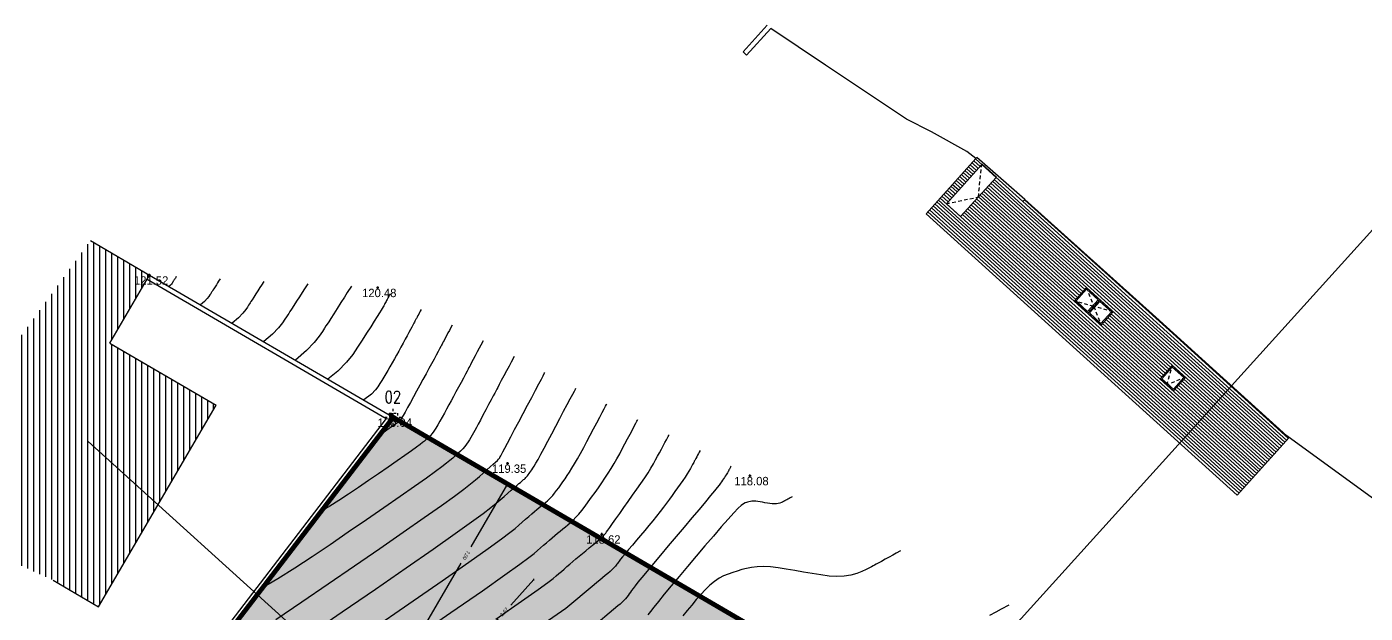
# Model space of a CAD drawing. Extents: x -196763 to -87623, y -65703 to -55832.
# Drawn here: x -87815.5 to -87759.7, y -65575.1 to -65550.7 of the extents above; entities that cross this region are included whole.
import ezdxf
from ezdxf.enums import TextEntityAlignment as Align

# ---------------------------------------------------------------- set-up
doc = ezdxf.new("R2010")
doc.units = 0
doc.header["$MEASUREMENT"] = 0
doc.header["$PDMODE"] = 34
doc.header["$PDSIZE"] = 0.05
doc.linetypes.add('ACAD_ISO04W100', pattern=[30, 24, -3, 0, -3])
doc.linetypes.add('DASHED', pattern=[70, 50, -20])
for name, color, linetype in [('0_coordinates', 1, 'Continuous'), ('0_PROP.aux', 6, 'Continuous'), ('0_PROP.aux.cotas', 30, 'Continuous'), ('0_PROP.corte', 10, 'Continuous'), ('0_PROP.vista1', 251, 'Continuous'), ('0_PROPfinal', 4, 'Continuous'), ('0_tramas piso0', 7, 'Continuous'), ('CV', 8, 'Continuous'), ('CVD', 6, 'Continuous'), ('LEVTP_EDIF', 3, 'Continuous'), ('LEVTP_MURO', 1, 'Continuous'), ('POINTS', 2, 'Continuous'), ('Z', 1, 'Continuous')]:
    doc.layers.add(name, color=color, linetype=linetype)
doc.layers.add('0_Limites_Terreno', color=30, linetype='DASHED', lineweight=35)
doc.styles.add('coordinates', font='romans', dxfattribs={"width": 0.8})
doc.styles.add('creativespace', font='GOTHIC.TTF')
doc.dimstyles.new('creativespace', dxfattribs={"dimtxt": 0.15, "dimasz": 0.05, "dimexe": 0.05, "dimexo": 0.05, "dimgap": 0.2, "dimtad": 0, "dimtoh": 1, "dimzin": 1, "dimtxsty": 'creativespace', "dimblk": 'OBLIQUE', "dimcen": 0, "dimclrd": 251, "dimclre": 256, "dimclrt": 30, "dimazin": 3, "dimtfac": 1, "dimtmove": 0, "dimatfit": 3, "dimldrblk": 'OBLIQUE', "dimfxl": 1, "dimlwd": -1, "dimlwe": -1, "dimarcsym": 0})

# ---------------------------------------------------------------- blocks, each defined once
blk = doc.blocks.new('_Oblique')
at = {"color": 0, "linetype": 'ByBlock', "lineweight": -2}
blk.add_line((-0.5, -0.5), (0.5, 0.5), dxfattribs=at)
blk = doc.blocks.new('*D69')
at = {"layer": '0_PROP.aux.cotas', "color": 251, "transparency": 16777216}
for p, q in [((-87794.39, -65573.7), (-87795.355, -65574.766)), ((-87796.852, -65576.42), (-87795.887, -65575.354))]:
    blk.add_line(p, q, dxfattribs=at)
at = {"layer": 'DEFPOINTS', "color": 0, "transparency": 16777216}
for p in [(-87794.39, -65573.7), (-87794.39, -65573.7), (-87796.852, -65576.42)]:
    blk.add_point(p, dxfattribs=at)
at = {"layer": '0_PROP.aux.cotas', "color": 251, "transparency": 16777216, "xscale": 0.05, "yscale": 0.05, "zscale": 0.05}
for p, rotation in [((-87794.39, -65573.7), 47.85695784791795), ((-87796.852, -65576.42), 227.856957847918)]:
    blk.add_blockref('_Oblique', p, dxfattribs=dict(at, rotation=rotation))
at = {"layer": '0_PROP.aux.cotas', "color": 30, "transparency": 16777216, "insert": (-87795.621, -65575.06), "char_height": 0.15, "attachment_point": 5, "rotation": 47.857, "style": 'creativespace'}
blk.add_mtext('3,67', dxfattribs=at)
blk = doc.blocks.new('*D88')
at = {"layer": '0_PROP.aux.cotas', "color": 251, "transparency": 16777216}
for p, q in [((-87795.492, -65569.711), (-87797.026, -65572.341)), ((-87798.954, -65575.647), (-87797.42, -65573.017))]:
    blk.add_line(p, q, dxfattribs=at)
at = {"layer": '0_PROP.aux.cotas', "transparency": 16777216}
for p, q in [((-87792.028, -65571.731), (-87795.535, -65569.686)), ((-87795.489, -65577.667), (-87798.997, -65575.621))]:
    blk.add_line(p, q, dxfattribs=at)
at = {"layer": 'DEFPOINTS', "color": 0, "transparency": 16777216}
for p in [(-87795.492, -65569.711), (-87791.984, -65571.757), (-87795.446, -65577.692)]:
    blk.add_point(p, dxfattribs=at)
at = {"layer": '0_PROP.aux.cotas', "color": 251, "transparency": 16777216, "xscale": 0.05, "yscale": 0.05, "zscale": 0.05}
for p, rotation in [((-87795.492, -65569.711), 59.75197543838532), ((-87798.954, -65575.647), 239.7519754383853)]:
    blk.add_blockref('_Oblique', p, dxfattribs=dict(at, rotation=rotation))
at = {"layer": '0_PROP.aux.cotas', "color": 30, "transparency": 16777216, "insert": (-87797.223, -65572.679), "char_height": 0.15, "attachment_point": 5, "rotation": 239.752, "style": 'creativespace'}
blk.add_mtext('7,00', dxfattribs=at)
blk = doc.blocks.new('mk_02')
at = {"linetype": 'ACAD_ISO04W100', "ltscale": 0.001}
for points in [[(-0.25, 0.25), (0, 0.25), (0, 0), (-0.25, 0)], [(0.25, -0.25), (0, -0.25), (0, 0), (0.25, 0)]]:
    blk.add_hatch(color=9, dxfattribs=at).paths.add_polyline_path(points)
for p, q in [((-0.5, 0), (0.5, 0)), ((-0.25, 0.25), (0.25, 0.25)), ((-0.25, 0.25), (-0.25, -0.25)), ((0, -0.5), (0, 0.5)), ((0.25, 0.25), (0.25, -0.25)), ((-0.25, -0.25), (0.25, -0.25))]:
    blk.add_line(p, q, dxfattribs=at)

msp = doc.modelspace()

# ---------------------------------------------------------------- hatches: boundary and pattern name
at = {"layer": '0_tramas piso0', "transparency": 33554536}
h = msp.add_hatch(color=55, dxfattribs=at)
h.dxf.hatch_style = 1
h.paths.add_polyline_path([(-87781.781, -65601.29), (-87775.512, -65593.673), (-87769.826, -65586.055), (-87769.145, -65585.075), (-87800.258, -65566.932), (-87824.764, -65598.896), (-87820.063, -65604.223), (-87804.167, -65587.33), (-87795.446, -65577.692), (-87782.47, -65589.434), (-87789.85, -65597.589), (-87789.183, -65598.193), (-87790.524, -65599.676), (-87796.286, -65594.462), (-87810.771, -65613.943, 0.026518), (-87799.649, -65623.303), (-87798.54, -65622.935), (-87796.168, -65620.22), (-87792.158, -65615.619), (-87787.572, -65608.837)])
h.paths.add_polyline_path([(-87797.213, -65593.624), (-87801.479, -65589.764), (-87817.738, -65606.858), (-87816.632, -65608.111, 0.002029), (-87815.87, -65608.912, 0.008016), (-87812.521, -65612.279)], flags=17)
at = {"layer": 'LEVTP_EDIF', "linetype": 'Continuous', "true_color": 0x000000}
h = msp.add_hatch(dxfattribs=at)
h.set_pattern_fill('ANSI31', color=18, scale=2, angle=45)
h.paths.add_polyline_path([(-87807.646, -65566.427), (-87812.077, -65563.843), (-87810.422, -65561.005), (-87812.891, -65559.565), (-87816.19, -65564.104), (-87818.574, -65568.604), (-87816.654, -65572.707), (-87814.45, -65573.726), (-87812.549, -65574.834)])

# ---------------------------------------------------------------- linework, layer by layer
at = {"layer": '0_Limites_Terreno', "ltscale": 0.02, "const_width": 0.2, "flags": 128}
msp.add_lwpolyline([(-87781.781, -65601.29), (-87775.512, -65593.673), (-87769.826, -65586.055), (-87769.145, -65585.075), (-87800.258, -65566.932), (-87824.885, -65599.053), (-87825.775, -65600.168), (-87821.282, -65605.131), (-87819.31, -65607.764), (-87816.323, -65611.177), (-87813.849, -65613.468), (-87811.47, -65615.392), (-87806.577, -65618.912), (-87801.091, -65622.497), (-87799.787, -65623.349), (-87798.54, -65622.935), (-87796.168, -65620.22), (-87792.158, -65615.619), (-87787.572, -65608.837)], close=True, dxfattribs=at)
at = {"layer": '0_PROP.aux', "linetype": 'DASHED', "ltscale": 0.003}
for points in [[(-87777.178, -65558.026), (-87775.847, -65557.747), (-87775.703, -65556.394)], [(-87771.338, -65561.526), (-87771.033, -65562.307), (-87771.841, -65562.082)], [(-87770.225, -65562.532), (-87771.033, -65562.307), (-87770.728, -65563.088)], [(-87767.202, -65565.273), (-87767.983, -65565.578), (-87767.758, -65564.77)]]:
    msp.add_lwpolyline(points, dxfattribs=at)
at = {"layer": '0_PROP.corte', "color": 240, "linetype": 'Continuous', "true_color": 0xed1f24}
for p, q in [((-87776.332, -65555.857), (-87777.801, -65555.032)), ((-87775.948, -65556.144), (-87776.332, -65555.857)), ((-87775.948, -65556.144), (-87775.909, -65556.101)), ((-87773.911, -65557.854), (-87775.909, -65556.101)), ((-87768.441, -65562.763), (-87773.911, -65557.854))]:
    msp.add_line(p, q, dxfattribs=at)
for points in [[(-87785.665, -65551.696), (-87784.659, -65550.583)], [(-87785.516, -65551.83), (-87784.51, -65550.717)], [(-87777.801, -65555.032), (-87778.844, -65554.499), (-87779.968, -65553.752), (-87781.093, -65553.005), (-87782.227, -65552.249), (-87784.51, -65550.717)], [(-87785.516, -65551.83), (-87785.665, -65551.696)], [(-87762.974, -65567.704), (-87768.441, -65562.763)], [(-87755.678, -65573.012), (-87762.974, -65567.704)]]:
    msp.add_lwpolyline(points, dxfattribs=at)
at = {"layer": '0_PROP.vista1', "linetype": 'Continuous'}
for p, q in [((-87776.257, -65556.486), (-87775.998, -65556.721)), ((-87776.184, -65556.404), (-87775.924, -65556.639)), ((-87776.11, -65556.323), (-87775.85, -65556.557)), ((-87776.036, -65556.241), (-87775.776, -65556.476)), ((-87773.99, -65557.942), (-87775.961, -65556.158)), ((-87775.689, -65556.379), (-87775.703, -65556.394)), ((-87775.095, -65556.915), (-87775.689, -65556.379)), ((-87776.7, -65556.976), (-87776.44, -65557.21)), ((-87776.626, -65556.894), (-87776.367, -65557.129)), ((-87776.552, -65556.812), (-87776.293, -65557.047)), ((-87776.479, -65556.731), (-87776.219, -65556.965)), ((-87776.405, -65556.649), (-87776.145, -65556.884)), ((-87776.331, -65556.567), (-87776.072, -65556.802)), ((-87775.183, -65557.012), (-87763.054, -65567.976)), ((-87775.109, -65556.93), (-87775.095, -65556.915)), ((-87777.216, -65557.547), (-87776.957, -65557.781)), ((-87777.143, -65557.465), (-87776.883, -65557.7)), ((-87777.069, -65557.384), (-87776.809, -65557.618)), ((-87776.995, -65557.302), (-87776.735, -65557.537)), ((-87776.921, -65557.22), (-87776.662, -65557.455)), ((-87776.848, -65557.139), (-87776.588, -65557.373)), ((-87776.774, -65557.057), (-87776.514, -65557.292)), ((-87775.699, -65557.583), (-87771.338, -65561.526)), ((-87775.626, -65557.502), (-87763.497, -65568.465)), ((-87775.552, -65557.42), (-87763.423, -65568.384)), ((-87775.478, -65557.339), (-87763.349, -65568.302)), ((-87775.404, -65557.257), (-87763.276, -65568.22)), ((-87775.331, -65557.175), (-87763.202, -65568.139)), ((-87775.257, -65557.094), (-87763.128, -65568.057)), ((-87777.733, -65558.118), (-87764.751, -65569.852)), ((-87777.659, -65558.036), (-87764.677, -65569.771)), ((-87777.585, -65557.955), (-87764.603, -65569.689)), ((-87777.511, -65557.873), (-87764.53, -65569.608)), ((-87777.438, -65557.792), (-87764.456, -65569.526)), ((-87777.364, -65557.71), (-87777.104, -65557.945)), ((-87777.29, -65557.628), (-87777.03, -65557.863)), ((-87776.216, -65558.155), (-87771.854, -65562.097)), ((-87776.142, -65558.073), (-87771.78, -65562.016)), ((-87776.068, -65557.991), (-87771.707, -65561.934)), ((-87775.994, -65557.91), (-87771.633, -65561.852)), ((-87775.921, -65557.828), (-87771.559, -65561.771)), ((-87775.847, -65557.747), (-87771.485, -65561.689)), ((-87775.773, -65557.665), (-87771.411, -65561.608)), ((-87773.99, -65557.942), (-87762.981, -65567.894)), ((-87773.916, -65557.861), (-87767.892, -65563.306)), ((-87778.028, -65558.444), (-87765.046, -65570.179)), ((-87777.954, -65558.363), (-87764.972, -65570.097)), ((-87777.88, -65558.281), (-87764.898, -65570.016)), ((-87777.806, -65558.2), (-87764.825, -65569.934)), ((-87776.511, -65558.481), (-87764.382, -65569.444)), ((-87776.437, -65558.399), (-87764.308, -65569.363)), ((-87776.363, -65558.318), (-87764.234, -65569.281)), ((-87776.289, -65558.236), (-87764.161, -65569.2)), ((-87771.338, -65561.526), (-87763.571, -65568.547)), ((-87771.854, -65562.097), (-87764.087, -65569.118)), ((-87770.299, -65562.613), (-87767.828, -65564.847)), ((-87770.668, -65563.021), (-87768.197, -65565.255)), ((-87770.594, -65562.94), (-87768.123, -65565.173)), ((-87770.52, -65562.858), (-87768.049, -65565.092)), ((-87770.446, -65562.777), (-87767.975, -65565.01)), ((-87770.373, -65562.695), (-87767.902, -65564.929)), ((-87767.892, -65563.306), (-87762.907, -65567.812)), ((-87767.271, -65565.35), (-87763.644, -65568.628)), ((-87767.64, -65565.758), (-87764.013, -65569.036)), ((-87767.566, -65565.676), (-87763.939, -65568.955)), ((-87767.493, -65565.595), (-87763.866, -65568.873)), ((-87767.419, -65565.513), (-87763.792, -65568.792)), ((-87767.345, -65565.431), (-87763.718, -65568.71))]:
    msp.add_line(p, q, dxfattribs=at)
for points in [[(-87778.028, -65558.444), (-87775.948, -65556.144)], [(-87773.99, -65557.942), (-87773.911, -65557.854)], [(-87771.841, -65562.082), (-87771.338, -65561.526), (-87770.781, -65562.029), (-87771.284, -65562.585), (-87771.841, -65562.082)], [(-87771.284, -65562.585), (-87770.781, -65562.029), (-87770.781, -65562.029)], [(-87770.728, -65563.088), (-87770.225, -65562.532), (-87770.781, -65562.029), (-87771.284, -65562.585), (-87770.728, -65563.088)], [(-87768.261, -65565.326), (-87767.758, -65564.77), (-87767.202, -65565.273), (-87767.705, -65565.829), (-87768.261, -65565.326)], [(-87765.046, -65570.179), (-87762.874, -65567.777)]]:
    msp.add_lwpolyline(points, dxfattribs=at)
for points in [[(-87775.109, -65556.931), (-87775.703, -65556.394), (-87777.178, -65558.026), (-87776.585, -65558.563)], [(-87771.288, -65562.515), (-87771.77, -65562.079), (-87771.334, -65561.597), (-87770.852, -65562.032)], [(-87771.214, -65562.582), (-87770.732, -65563.018), (-87770.296, -65562.535), (-87770.778, -65562.099)], [(-87767.708, -65565.758), (-87768.19, -65565.323), (-87767.754, -65564.84), (-87767.272, -65565.276)]]:
    msp.add_lwpolyline(points, close=True, dxfattribs=at)
at = {"layer": '0_PROPfinal', "linetype": 'Continuous'}
msp.add_line((-87766.841, -65609.7), (-87812.992, -65567.936), dxfattribs=at)
msp.add_ray((-87789.64, -65592.525), (0.6709838, 0.741472), dxfattribs=at)
msp.add_lwpolyline([(-87767.868, -65563.28), (-87767.868, -65563.28)], dxfattribs=at)
at = {"layer": 'CV', "linetype": 'Continuous'}
for points in [[(-87809.308, -65561.066, 0), (-87809.331, -65561.101, 0), (-87809.347, -65561.127, 0), (-87809.367, -65561.157, 0), (-87809.387, -65561.189, 0), (-87809.406, -65561.219, 0), (-87809.423, -65561.244, 0), (-87809.423, -65561.244, 0), (-87809.434, -65561.262, 0), (-87809.442, -65561.275, 0), (-87809.449, -65561.285, 0), (-87809.457, -65561.298, 0), (-87809.468, -65561.316, 0), (-87809.468, -65561.316, 0), (-87809.486, -65561.341, 0), (-87809.513, -65561.376, 0), (-87809.556, -65561.42, 0), (-87809.618, -65561.473, 0), (-87809.619, -65561.473, 0)], [(-87807.481, -65561.165, 0), (-87807.541, -65561.259, 0), (-87807.584, -65561.326, 0), (-87807.635, -65561.406, 0), (-87807.689, -65561.49, 0), (-87807.741, -65561.57, 0), (-87807.783, -65561.637, 0), (-87807.783, -65561.637, 0), (-87807.813, -65561.683, 0), (-87807.835, -65561.717, 0), (-87807.853, -65561.745, 0), (-87807.874, -65561.779, 0), (-87807.904, -65561.825, 0), (-87807.904, -65561.825, 0), (-87807.95, -65561.893, 0), (-87808.022, -65561.985, 0), (-87808.135, -65562.101, 0), (-87808.299, -65562.242, 0), (-87808.3, -65562.243, 0)], [(-87803.827, -65561.364, 0), (-87803.962, -65561.576, 0), (-87804.058, -65561.724, 0), (-87804.173, -65561.904, 0), (-87804.294, -65562.093, 0), (-87804.409, -65562.273, 0), (-87804.505, -65562.422, 0), (-87804.505, -65562.422, 0), (-87804.572, -65562.526, 0), (-87804.62, -65562.601, 0), (-87804.661, -65562.665, 0), (-87804.709, -65562.74, 0), (-87804.776, -65562.845, 0), (-87804.776, -65562.845, 0), (-87804.878, -65562.997, 0), (-87805.041, -65563.202, 0), (-87805.292, -65563.462, 0), (-87805.66, -65563.778, 0), (-87805.663, -65563.78, 0)], [(-87802, -65561.463, 0), (-87802.173, -65561.734, 0), (-87802.295, -65561.924, 0), (-87802.441, -65562.153, 0), (-87802.597, -65562.395, 0), (-87802.743, -65562.624, 0), (-87802.865, -65562.814, 0), (-87802.865, -65562.814, 0), (-87802.951, -65562.948, 0), (-87803.012, -65563.043, 0), (-87803.065, -65563.125, 0), (-87803.126, -65563.22, 0), (-87803.212, -65563.354, 0), (-87803.212, -65563.354, 0), (-87803.342, -65563.549, 0), (-87803.55, -65563.811, 0), (-87803.871, -65564.143, 0), (-87804.341, -65564.547, 0), (-87804.344, -65564.549, 0)], [(-87800.387, -65561.785, 0), (-87800.398, -65561.807, 0), (-87800.406, -65561.822, 0), (-87800.416, -65561.84, 0), (-87800.426, -65561.859, 0), (-87800.436, -65561.877, 0), (-87800.443, -65561.892, 0), (-87800.443, -65561.892, 0), (-87800.449, -65561.903, 0), (-87800.453, -65561.91, 0), (-87800.457, -65561.917, 0), (-87800.461, -65561.924, 0), (-87800.466, -65561.935, 0), (-87800.466, -65561.935, 0), (-87800.474, -65561.95, 0), (-87800.485, -65561.97, 0), (-87800.499, -65561.996, 0), (-87800.515, -65562.025, 0), (-87800.533, -65562.06, 0), (-87800.533, -65562.06, 0), (-87800.555, -65562.099, 0), (-87800.578, -65562.141, 0), (-87800.602, -65562.186, 0), (-87800.628, -65562.233, 0), (-87800.655, -65562.281, 0), (-87800.655, -65562.281, 0), (-87800.682, -65562.331, 0), (-87800.716, -65562.39, 0), (-87800.763, -65562.47, 0), (-87800.831, -65562.58, 0), (-87800.924, -65562.73, 0), (-87800.924, -65562.73, 0), (-87801.048, -65562.926, 0), (-87801.199, -65563.163, 0), (-87801.37, -65563.43, 0), (-87801.553, -65563.717, 0), (-87801.744, -65564.014, 0), (-87801.744, -65564.014, 0), (-87801.945, -65564.316, 0), (-87802.201, -65564.641, 0), (-87802.571, -65565.011, 0), (-87802.98, -65565.345, 0)], [(-87799.094, -65562.438, 0), (-87799.134, -65562.513, 0), (-87799.161, -65562.565, 0), (-87799.195, -65562.629, 0), (-87799.23, -65562.695, 0), (-87799.264, -65562.758, 0), (-87799.291, -65562.811, 0), (-87799.291, -65562.811, 0), (-87799.311, -65562.848, 0), (-87799.325, -65562.874, 0), (-87799.337, -65562.897, 0), (-87799.351, -65562.923, 0), (-87799.37, -65562.96, 0), (-87799.37, -65562.96, 0), (-87799.399, -65563.014, 0), (-87799.437, -65563.085, 0), (-87799.484, -65563.172, 0), (-87799.54, -65563.277, 0), (-87799.605, -65563.397, 0), (-87799.605, -65563.397, 0), (-87799.679, -65563.533, 0), (-87799.76, -65563.681, 0), (-87799.847, -65563.839, 0), (-87799.937, -65564.002, 0), (-87800.028, -65564.169, 0), (-87800.028, -65564.169, 0), (-87800.12, -65564.336, 0), (-87800.212, -65564.502, 0), (-87800.303, -65564.665, 0), (-87800.393, -65564.823, 0), (-87800.482, -65564.975, 0), (-87800.482, -65564.975, 0), (-87800.569, -65565.121, 0), (-87800.654, -65565.26, 0), (-87800.739, -65565.395, 0), (-87800.823, -65565.527, 0), (-87800.907, -65565.658, 0), (-87800.907, -65565.658, 0), (-87801.002, -65565.794, 0), (-87801.17, -65565.966, 0), (-87801.48, -65566.209, 0), (-87801.488, -65566.215, 0)], [(-87796.508, -65563.745, 0), (-87796.604, -65563.925, 0), (-87796.672, -65564.053, 0), (-87796.753, -65564.206, 0), (-87796.839, -65564.368, 0), (-87796.92, -65564.522, 0), (-87796.987, -65564.649, 0), (-87796.987, -65564.649, 0), (-87797.035, -65564.739, 0), (-87797.069, -65564.802, 0), (-87797.098, -65564.857, 0), (-87797.132, -65564.921, 0), (-87797.179, -65565.011, 0), (-87797.179, -65565.011, 0), (-87797.247, -65565.139, 0), (-87797.333, -65565.3, 0), (-87797.43, -65565.484, 0), (-87797.535, -65565.679, 0), (-87797.64, -65565.875, 0), (-87797.64, -65565.875, 0), (-87797.742, -65566.063, 0), (-87797.84, -65566.244, 0), (-87797.936, -65566.419, 0), (-87798.03, -65566.59, 0), (-87798.123, -65566.759, 0), (-87798.123, -65566.759, 0), (-87798.216, -65566.927, 0), (-87798.307, -65567.091, 0), (-87798.396, -65567.245, 0), (-87798.481, -65567.385, 0), (-87798.561, -65567.507, 0), (-87798.561, -65567.507, 0), (-87798.635, -65567.607, 0), (-87798.704, -65567.689, 0), (-87798.769, -65567.756, 0), (-87798.832, -65567.815, 0), (-87798.893, -65567.869, 0), (-87798.893, -65567.869, 0), (-87798.956, -65567.923, 0), (-87799.034, -65567.987, 0), (-87799.14, -65568.07, 0), (-87799.289, -65568.18, 0), (-87799.496, -65568.329, 0), (-87799.496, -65568.329, 0), (-87799.769, -65568.521, 0), (-87800.099, -65568.75, 0), (-87800.472, -65569.008, 0), (-87800.874, -65569.285, 0), (-87801.29, -65569.57, 0), (-87801.29, -65569.57, 0), (-87801.708, -65569.857, 0), (-87802.12, -65570.135, 0), (-87802.521, -65570.4, 0), (-87802.905, -65570.641, 0), (-87803.263, -65570.851, 0)], [(-87795.215, -65564.398, 0), (-87795.339, -65564.632, 0), (-87795.427, -65564.797, 0), (-87795.532, -65564.995, 0), (-87795.643, -65565.205, 0), (-87795.748, -65565.403, 0), (-87795.835, -65565.568, 0), (-87795.835, -65565.568, 0), (-87795.897, -65565.684, 0), (-87795.941, -65565.766, 0), (-87795.978, -65565.837, 0), (-87796.022, -65565.92, 0), (-87796.084, -65566.036, 0), (-87796.084, -65566.036, 0), (-87796.171, -65566.201, 0), (-87796.279, -65566.404, 0), (-87796.396, -65566.626, 0), (-87796.514, -65566.848, 0), (-87796.623, -65567.051, 0), (-87796.623, -65567.051, 0), (-87796.714, -65567.221, 0), (-87796.79, -65567.362, 0), (-87796.855, -65567.48, 0), (-87796.911, -65567.583, 0), (-87796.964, -65567.679, 0), (-87796.964, -65567.679, 0), (-87797.016, -65567.774, 0), (-87797.071, -65567.868, 0), (-87797.131, -65567.963, 0), (-87797.197, -65568.058, 0), (-87797.273, -65568.154, 0), (-87797.273, -65568.154, 0), (-87797.36, -65568.249, 0), (-87797.456, -65568.345, 0), (-87797.56, -65568.441, 0), (-87797.668, -65568.537, 0), (-87797.778, -65568.633, 0), (-87797.778, -65568.633, 0), (-87797.894, -65568.732, 0), (-87798.035, -65568.848, 0), (-87798.228, -65568.998, 0), (-87798.499, -65569.2, 0), (-87798.874, -65569.469, 0), (-87798.874, -65569.469, 0), (-87799.37, -65569.818, 0), (-87799.97, -65570.235, 0), (-87800.647, -65570.703, 0), (-87801.377, -65571.205, 0), (-87802.133, -65571.724, 0), (-87802.133, -65571.724, 0), (-87802.892, -65572.244, 0), (-87803.64, -65572.751, 0), (-87804.368, -65573.23, 0), (-87805.067, -65573.67, 0), (-87805.714, -65574.049, 0)], [(-87805.16, -65575.366, 0), (-87804.075, -65574.632, 0), (-87802.976, -65573.878, 0), (-87802.976, -65573.878, 0), (-87801.88, -65573.126, 0), (-87800.822, -65572.398, 0), (-87799.84, -65571.719, 0), (-87798.97, -65571.115, 0), (-87798.251, -65570.609, 0), (-87798.251, -65570.609, 0), (-87797.708, -65570.219, 0), (-87797.315, -65569.927, 0), (-87797.035, -65569.709, 0), (-87796.831, -65569.541, 0), (-87796.664, -65569.398, 0), (-87796.664, -65569.398, 0), (-87796.504, -65569.259, 0), (-87796.351, -65569.125, 0), (-87796.209, -65569.001, 0), (-87796.085, -65568.891, 0), (-87795.985, -65568.8, 0), (-87795.985, -65568.8, 0), (-87795.913, -65568.731, 0), (-87795.865, -65568.681, 0), (-87795.835, -65568.646, 0), (-87795.817, -65568.62, 0), (-87795.805, -65568.599, 0), (-87795.805, -65568.599, 0), (-87795.792, -65568.576, 0), (-87795.773, -65568.541, 0), (-87795.74, -65568.479, 0), (-87795.687, -65568.379, 0), (-87795.606, -65568.227, 0), (-87795.606, -65568.227, 0), (-87795.493, -65568.014, 0), (-87795.353, -65567.749, 0), (-87795.192, -65567.446, 0), (-87795.017, -65567.116, 0), (-87794.836, -65566.774, 0), (-87794.836, -65566.774, 0), (-87794.654, -65566.432, 0), (-87794.48, -65566.103, 0), (-87794.321, -65565.802, 0), (-87794.183, -65565.543, 0), (-87794.075, -65565.338, 0), (-87794.075, -65565.338, 0), (-87794, -65565.198, 0), (-87793.955, -65565.113, 0), (-87793.932, -65565.069, 0)], [(-87803.819, -65576.032, 0), (-87802.384, -65575.047, 0), (-87801, -65574.095, 0), (-87799.719, -65573.211, 0), (-87798.592, -65572.43, 0), (-87797.67, -65571.785, 0), (-87797.67, -65571.785, 0), (-87796.987, -65571.298, 0), (-87796.509, -65570.948, 0), (-87796.186, -65570.7, 0), (-87795.964, -65570.52, 0), (-87795.794, -65570.375, 0), (-87795.794, -65570.375, 0), (-87795.634, -65570.235, 0), (-87795.478, -65570.101, 0), (-87795.334, -65569.975, 0), (-87795.205, -65569.864, 0), (-87795.098, -65569.771, 0), (-87795.098, -65569.771, 0), (-87795.015, -65569.7, 0), (-87794.954, -65569.648, 0), (-87794.909, -65569.61, 0), (-87794.874, -65569.581, 0), (-87794.845, -65569.557, 0), (-87794.845, -65569.557, 0), (-87794.817, -65569.533, 0), (-87794.788, -65569.508, 0), (-87794.758, -65569.481, 0), (-87794.728, -65569.45, 0), (-87794.696, -65569.415, 0), (-87794.696, -65569.415, 0), (-87794.662, -65569.374, 0), (-87794.627, -65569.328, 0), (-87794.59, -65569.279, 0), (-87794.553, -65569.228, 0), (-87794.516, -65569.175, 0), (-87794.516, -65569.175, 0), (-87794.478, -65569.12, 0), (-87794.434, -65569.055, 0), (-87794.38, -65568.968, 0), (-87794.31, -65568.849, 0), (-87794.218, -65568.687, 0), (-87794.218, -65568.687, 0), (-87794.102, -65568.475, 0), (-87793.965, -65568.221, 0), (-87793.812, -65567.934, 0), (-87793.648, -65567.626, 0), (-87793.479, -65567.307, 0), (-87793.479, -65567.307, 0), (-87793.31, -65566.989, 0), (-87793.148, -65566.683, 0), (-87793, -65566.403, 0), (-87792.872, -65566.161, 0), (-87792.771, -65565.971, 0), (-87792.771, -65565.971, 0), (-87792.702, -65565.841, 0), (-87792.66, -65565.762, 0), (-87792.639, -65565.721, 0)], [(-87799.484, -65576.201, 0), (-87797.851, -65575.074, 0), (-87796.538, -65574.163, 0), (-87796.538, -65574.163, 0), (-87795.598, -65573.504, 0), (-87794.978, -65573.061, 0), (-87794.599, -65572.78, 0), (-87794.379, -65572.608, 0), (-87794.24, -65572.489, 0), (-87794.24, -65572.489, 0), (-87794.114, -65572.38, 0), (-87793.988, -65572.271, 0), (-87793.865, -65572.164, 0), (-87793.743, -65572.06, 0), (-87793.625, -65571.959, 0), (-87793.625, -65571.959, 0), (-87793.511, -65571.863, 0), (-87793.399, -65571.769, 0), (-87793.29, -65571.679, 0), (-87793.183, -65571.59, 0), (-87793.076, -65571.502, 0), (-87793.076, -65571.502, 0), (-87792.969, -65571.413, 0), (-87792.861, -65571.32, 0), (-87792.75, -65571.218, 0), (-87792.635, -65571.102, 0), (-87792.515, -65570.969, 0), (-87792.515, -65570.969, 0), (-87792.388, -65570.815, 0), (-87792.256, -65570.644, 0), (-87792.12, -65570.459, 0), (-87791.981, -65570.266, 0), (-87791.84, -65570.068, 0), (-87791.84, -65570.068, 0), (-87791.7, -65569.869, 0), (-87791.561, -65569.669, 0), (-87791.424, -65569.47, 0), (-87791.291, -65569.269, 0), (-87791.163, -65569.067, 0), (-87791.163, -65569.067, 0), (-87791.041, -65568.864, 0), (-87790.924, -65568.659, 0), (-87790.811, -65568.454, 0), (-87790.7, -65568.248, 0), (-87790.591, -65568.042, 0), (-87790.591, -65568.042, 0), (-87790.482, -65567.837, 0), (-87790.378, -65567.64, 0), (-87790.282, -65567.46, 0), (-87790.2, -65567.305, 0), (-87790.135, -65567.182, 0), (-87790.135, -65567.182, 0), (-87790.091, -65567.098, 0), (-87790.064, -65567.047, 0), (-87790.05, -65567.021, 0)], [(-87795.972, -65575.352, 0), (-87794.904, -65574.606, 0), (-87794.213, -65574.117, 0), (-87793.805, -65573.82, 0), (-87793.587, -65573.651, 0), (-87793.463, -65573.546, 0), (-87793.463, -65573.546, 0), (-87793.354, -65573.452, 0), (-87793.244, -65573.357, 0), (-87793.131, -65573.26, 0), (-87793.015, -65573.16, 0), (-87792.893, -65573.057, 0), (-87792.893, -65573.057, 0), (-87792.766, -65572.95, 0), (-87792.633, -65572.84, 0), (-87792.497, -65572.727, 0), (-87792.358, -65572.612, 0), (-87792.218, -65572.496, 0), (-87792.218, -65572.496, 0), (-87792.079, -65572.381, 0), (-87791.945, -65572.27, 0), (-87791.822, -65572.169, 0), (-87791.716, -65572.081, 0), (-87791.632, -65572.011, 0), (-87791.632, -65572.011, 0), (-87791.574, -65571.962, 0), (-87791.538, -65571.931, 0), (-87791.518, -65571.914, 0), (-87791.51, -65571.906, 0), (-87791.507, -65571.903, 0), (-87791.507, -65571.903, 0), (-87791.505, -65571.9, 0), (-87791.502, -65571.896, 0), (-87791.499, -65571.892, 0), (-87791.494, -65571.886, 0), (-87791.487, -65571.877, 0), (-87791.487, -65571.877, 0), (-87791.478, -65571.867, 0), (-87791.468, -65571.854, 0), (-87791.455, -65571.839, 0), (-87791.442, -65571.823, 0), (-87791.428, -65571.807, 0), (-87791.428, -65571.807, 0), (-87791.413, -65571.789, 0), (-87791.392, -65571.762, 0), (-87791.357, -65571.715, 0), (-87791.301, -65571.639, 0), (-87791.219, -65571.525, 0), (-87791.219, -65571.525, 0), (-87791.106, -65571.366, 0), (-87790.966, -65571.168, 0), (-87790.805, -65570.942, 0), (-87790.631, -65570.696, 0), (-87790.45, -65570.44, 0), (-87790.45, -65570.44, 0), (-87790.269, -65570.184, 0), (-87790.092, -65569.932, 0), (-87789.924, -65569.689, 0), (-87789.767, -65569.458, 0), (-87789.627, -65569.245, 0), (-87789.627, -65569.245, 0), (-87789.506, -65569.052, 0), (-87789.402, -65568.876, 0), (-87789.31, -65568.713, 0), (-87789.226, -65568.559, 0), (-87789.146, -65568.409, 0), (-87789.146, -65568.409, 0), (-87789.068, -65568.261, 0), (-87788.992, -65568.119, 0), (-87788.923, -65567.989, 0), (-87788.864, -65567.876, 0), (-87788.817, -65567.788, 0), (-87788.817, -65567.788, 0), (-87788.785, -65567.727, 0), (-87788.765, -65567.69, 0), (-87788.755, -65567.671, 0)], [(-87787.458, -65568.317, 0), (-87787.499, -65568.393, 0), (-87787.527, -65568.447, 0), (-87787.562, -65568.512, 0), (-87787.598, -65568.581, 0), (-87787.633, -65568.646, 0), (-87787.661, -65568.7, 0), (-87787.661, -65568.7, 0), (-87787.681, -65568.738, 0), (-87787.696, -65568.765, 0), (-87787.708, -65568.788, 0), (-87787.722, -65568.815, 0), (-87787.743, -65568.853, 0), (-87787.743, -65568.853, 0), (-87787.772, -65568.908, 0), (-87787.812, -65568.981, 0), (-87787.862, -65569.07, 0), (-87787.924, -65569.174, 0), (-87787.999, -65569.292, 0), (-87787.999, -65569.292, 0), (-87788.085, -65569.424, 0), (-87788.181, -65569.566, 0), (-87788.286, -65569.716, 0), (-87788.395, -65569.871, 0), (-87788.506, -65570.029, 0), (-87788.506, -65570.029, 0), (-87788.619, -65570.188, 0), (-87788.734, -65570.349, 0), (-87788.854, -65570.514, 0), (-87788.982, -65570.684, 0), (-87789.119, -65570.862, 0), (-87789.119, -65570.862, 0), (-87789.268, -65571.049, 0), (-87789.427, -65571.244, 0), (-87789.594, -65571.444, 0), (-87789.765, -65571.649, 0), (-87789.939, -65571.855, 0), (-87789.939, -65571.855, 0), (-87790.113, -65572.06, 0), (-87790.28, -65572.259, 0), (-87790.436, -65572.444, 0), (-87790.573, -65572.608, 0), (-87790.687, -65572.745, 0), (-87790.687, -65572.745, 0), (-87790.772, -65572.85, 0), (-87790.834, -65572.927, 0), (-87790.877, -65572.984, 0), (-87790.908, -65573.027, 0), (-87790.934, -65573.063, 0), (-87790.934, -65573.063, 0), (-87790.959, -65573.099, 0), (-87790.987, -65573.137, 0), (-87791.024, -65573.18, 0), (-87791.071, -65573.23, 0), (-87791.133, -65573.29, 0), (-87791.133, -65573.29, 0), (-87791.213, -65573.362, 0), (-87791.307, -65573.444, 0), (-87791.413, -65573.533, 0), (-87791.526, -65573.627, 0), (-87791.643, -65573.724, 0), (-87791.643, -65573.724, 0), (-87791.76, -65573.821, 0), (-87791.877, -65573.917, 0), (-87793.06, -65574.903, 0)], [(-87786.165, -65568.97, 0), (-87786.181, -65568.999, 0), (-87786.192, -65569.019, 0), (-87786.205, -65569.044, 0), (-87786.218, -65569.07, 0), (-87786.231, -65569.095, 0), (-87786.242, -65569.115, 0), (-87786.242, -65569.115, 0), (-87786.25, -65569.129, 0), (-87786.255, -65569.14, 0), (-87786.26, -65569.148, 0), (-87786.265, -65569.159, 0), (-87786.273, -65569.173, 0), (-87786.273, -65569.173, 0), (-87786.284, -65569.194, 0), (-87786.299, -65569.221, 0), (-87786.318, -65569.255, 0), (-87786.342, -65569.294, 0), (-87786.37, -65569.339, 0), (-87786.37, -65569.339, 0), (-87786.403, -65569.389, 0), (-87786.439, -65569.443, 0), (-87786.479, -65569.5, 0), (-87786.52, -65569.559, 0), (-87786.562, -65569.619, 0), (-87786.562, -65569.619, 0), (-87786.607, -65569.681, 0), (-87786.663, -65569.757, 0), (-87786.742, -65569.859, 0), (-87786.857, -65570.002, 0), (-87787.019, -65570.199, 0), (-87787.019, -65570.199, 0), (-87787.235, -65570.459, 0), (-87787.498, -65570.773, 0), (-87787.796, -65571.127, 0), (-87788.117, -65571.508, 0), (-87788.451, -65571.903, 0), (-87788.451, -65571.903, 0), (-87788.784, -65572.297, 0), (-87789.106, -65572.679, 0), (-87789.404, -65573.034, 0), (-87789.668, -65573.35, 0), (-87789.886, -65573.612, 0), (-87789.886, -65573.612, 0), (-87790.05, -65573.814, 0), (-87790.168, -65573.962, 0), (-87790.251, -65574.071, 0), (-87790.312, -65574.154, 0), (-87790.36, -65574.224, 0), (-87790.36, -65574.224, 0), (-87790.408, -65574.291, 0), (-87790.457, -65574.359, 0), (-87790.51, -65574.428, 0), (-87790.568, -65574.498, 0), (-87790.634, -65574.57, 0), (-87790.634, -65574.57, 0), (-87790.71, -65574.644, 0), (-87790.793, -65574.719, 0), (-87790.881, -65574.796, 0), (-87792.073, -65575.796, 0)], [(-87779.091, -65572.504, 0), (-87779.277, -65572.605, 0), (-87779.408, -65572.676, 0), (-87779.566, -65572.762, 0), (-87779.733, -65572.853, 0), (-87779.89, -65572.939, 0), (-87780.021, -65573.01, 0), (-87780.021, -65573.01, 0), (-87780.114, -65573.06, 0), (-87780.179, -65573.096, 0), (-87780.236, -65573.126, 0), (-87780.301, -65573.162, 0), (-87780.393, -65573.212, 0), (-87780.393, -65573.212, 0), (-87780.527, -65573.283, 0), (-87780.701, -65573.366, 0), (-87780.914, -65573.448, 0), (-87781.161, -65573.517, 0), (-87781.44, -65573.561, 0), (-87781.44, -65573.561, 0), (-87781.747, -65573.571, 0), (-87782.075, -65573.551, 0), (-87782.421, -65573.508, 0), (-87782.778, -65573.45, 0), (-87783.14, -65573.385, 0), (-87783.14, -65573.385, 0), (-87783.503, -65573.319, 0), (-87783.858, -65573.259, 0), (-87784.199, -65573.208, 0), (-87784.52, -65573.172, 0), (-87784.813, -65573.156, 0), (-87784.813, -65573.156, 0), (-87785.073, -65573.164, 0), (-87785.306, -65573.191, 0), (-87785.517, -65573.233, 0), (-87785.715, -65573.286, 0), (-87785.906, -65573.343, 0), (-87785.906, -65573.343, 0), (-87786.096, -65573.402, 0), (-87786.285, -65573.468, 0), (-87786.475, -65573.548, 0), (-87786.665, -65573.647, 0), (-87786.855, -65573.773, 0), (-87786.855, -65573.773, 0), (-87787.045, -65573.93, 0), (-87787.235, -65574.114, 0), (-87787.425, -65574.318, 0), (-87787.615, -65574.536, 0), (-87787.805, -65574.76, 0), (-87787.805, -65574.76, 0), (-87787.994, -65574.984, 0), (-87788.18, -65575.205, 0)], [(-87793.06, -65574.903, 0), (-87799.249, -65579.191, 0), (-87801.715, -65580.887, 0), (-87804.398, -65582.73, 0), (-87807.189, -65584.648, 0), (-87807.189, -65584.648, 0), (-87809.985, -65586.566, 0), (-87812.691, -65588.416, 0), (-87815.22, -65590.129, 0), (-87817.482, -65591.637, 0), (-87819.39, -65592.87, 0), (-87819.39, -65592.87, 0), (-87820.811, -65593.739, 0)], [(-87774.57, -65574.76, 0), (-87774.89, -65574.934, 0), (-87775.115, -65575.056, 0), (-87775.386, -65575.204, 0)]]:
    msp.add_polyline3d(points, dxfattribs=at)
at = {"layer": 'CVD', "linetype": 'Continuous'}
for points in [[(-87805.654, -65561.265, 0), (-87805.752, -65561.417, 0), (-87805.821, -65561.525, 0), (-87805.904, -65561.655, 0), (-87805.992, -65561.792, 0), (-87806.075, -65561.921, 0), (-87806.144, -65562.029, 0), (-87806.144, -65562.029, 0), (-87806.193, -65562.105, 0), (-87806.227, -65562.159, 0), (-87806.257, -65562.205, 0), (-87806.291, -65562.259, 0), (-87806.34, -65562.335, 0), (-87806.34, -65562.335, 0), (-87806.414, -65562.445, 0), (-87806.532, -65562.594, 0), (-87806.713, -65562.781, 0), (-87806.979, -65563.01, 0), (-87806.981, -65563.012, 0)], [(-87797.801, -65563.092, 0), (-87797.869, -65563.219, 0), (-87797.916, -65563.309, 0), (-87797.974, -65563.417, 0), (-87798.034, -65563.532, 0), (-87798.092, -65563.64, 0), (-87798.139, -65563.73, 0), (-87798.139, -65563.73, 0), (-87798.173, -65563.793, 0), (-87798.197, -65563.838, 0), (-87798.217, -65563.877, 0), (-87798.241, -65563.922, 0), (-87798.275, -65563.985, 0), (-87798.275, -65563.985, 0), (-87798.323, -65564.077, 0), (-87798.387, -65564.196, 0), (-87798.465, -65564.342, 0), (-87798.555, -65564.51, 0), (-87798.657, -65564.699, 0), (-87798.657, -65564.699, 0), (-87798.769, -65564.905, 0), (-87798.89, -65565.126, 0), (-87799.017, -65565.358, 0), (-87799.149, -65565.597, 0), (-87799.282, -65565.84, 0), (-87799.282, -65565.84, 0), (-87799.415, -65566.081, 0), (-87799.543, -65566.313, 0), (-87799.662, -65566.527, 0), (-87799.765, -65566.713, 0), (-87799.849, -65566.861, 0), (-87799.849, -65566.861, 0), (-87799.91, -65566.965, 0), (-87799.952, -65567.033, 0), (-87799.978, -65567.072, 0), (-87799.995, -65567.093, 0), (-87800.007, -65567.104, 0), (-87800.007, -65567.104, 0), (-87800.019, -65567.114, 0), (-87800.033, -65567.126, 0), (-87800.053, -65567.141, 0), (-87800.08, -65567.161, 0), (-87800.118, -65567.189, 0), (-87800.118, -65567.189, 0), (-87800.168, -65567.224, 0), (-87800.229, -65567.266, 0), (-87800.297, -65567.313, 0), (-87800.371, -65567.364, 0), (-87800.448, -65567.417, 0), (-87800.448, -65567.417, 0), (-87800.524, -65567.469, 0), (-87800.6, -65567.52, 0), (-87800.674, -65567.569, 0), (-87800.744, -65567.613, 0), (-87800.809, -65567.651, 0)], [(-87801.179, -65575.793, 0), (-87799.602, -65574.706, 0), (-87798.221, -65573.752, 0), (-87797.104, -65572.974, 0), (-87797.104, -65572.974, 0), (-87796.293, -65572.401, 0), (-87795.744, -65572.005, 0), (-87795.392, -65571.74, 0), (-87795.172, -65571.564, 0), (-87795.017, -65571.432, 0), (-87795.017, -65571.432, 0), (-87794.874, -65571.308, 0), (-87794.733, -65571.186, 0), (-87794.599, -65571.07, 0), (-87794.474, -65570.962, 0), (-87794.361, -65570.865, 0), (-87794.361, -65570.865, 0), (-87794.263, -65570.782, 0), (-87794.177, -65570.709, 0), (-87794.1, -65570.644, 0), (-87794.029, -65570.585, 0), (-87793.961, -65570.529, 0), (-87793.961, -65570.529, 0), (-87793.893, -65570.473, 0), (-87793.824, -65570.414, 0), (-87793.754, -65570.349, 0), (-87793.681, -65570.276, 0), (-87793.605, -65570.192, 0), (-87793.605, -65570.192, 0), (-87793.525, -65570.095, 0), (-87793.441, -65569.986, 0), (-87793.355, -65569.869, 0), (-87793.267, -65569.747, 0), (-87793.178, -65569.621, 0), (-87793.178, -65569.621, 0), (-87793.089, -65569.494, 0), (-87792.997, -65569.362, 0), (-87792.902, -65569.219, 0), (-87792.8, -65569.059, 0), (-87792.691, -65568.877, 0), (-87792.691, -65568.877, 0), (-87792.572, -65568.67, 0), (-87792.445, -65568.44, 0), (-87792.311, -65568.194, 0), (-87792.174, -65567.937, 0), (-87792.035, -65567.675, 0), (-87792.035, -65567.675, 0), (-87791.896, -65567.413, 0), (-87791.763, -65567.162, 0), (-87791.641, -65566.932, 0), (-87791.536, -65566.733, 0), (-87791.453, -65566.577, 0), (-87791.453, -65566.577, 0), (-87791.396, -65566.47, 0), (-87791.362, -65566.405, 0), (-87791.344, -65566.371, 0)], [(-87783.613, -65570.248, 0), (-87783.665, -65570.277, 0), (-87783.702, -65570.297, 0), (-87783.746, -65570.321, 0), (-87783.793, -65570.346, 0), (-87783.837, -65570.37, 0), (-87783.874, -65570.39, 0), (-87783.874, -65570.39, 0), (-87783.9, -65570.404, 0), (-87783.918, -65570.414, 0), (-87783.934, -65570.423, 0), (-87783.952, -65570.433, 0), (-87783.978, -65570.447, 0), (-87783.978, -65570.447, 0), (-87784.015, -65570.467, 0), (-87784.065, -65570.49, 0), (-87784.124, -65570.513, 0), (-87784.194, -65570.533, 0), (-87784.272, -65570.545, 0), (-87784.272, -65570.545, 0), (-87784.358, -65570.548, 0), (-87784.45, -65570.542, 0), (-87784.547, -65570.53, 0), (-87784.647, -65570.514, 0), (-87784.749, -65570.496, 0), (-87784.749, -65570.496, 0), (-87784.851, -65570.477, 0), (-87784.951, -65570.46, 0), (-87785.046, -65570.446, 0), (-87785.136, -65570.436, 0), (-87785.219, -65570.431, 0), (-87785.219, -65570.431, 0), (-87785.292, -65570.433, 0), (-87785.357, -65570.441, 0), (-87785.416, -65570.453, 0), (-87785.472, -65570.468, 0), (-87785.525, -65570.484, 0), (-87785.525, -65570.484, 0), (-87785.581, -65570.503, 0), (-87785.649, -65570.539, 0), (-87785.741, -65570.608, 0), (-87785.871, -65570.727, 0), (-87786.051, -65570.912, 0), (-87786.051, -65570.912, 0), (-87786.29, -65571.175, 0), (-87786.578, -65571.504, 0), (-87786.903, -65571.884, 0), (-87787.253, -65572.296, 0), (-87787.616, -65572.726, 0), (-87787.616, -65572.726, 0), (-87787.979, -65573.156, 0), (-87788.33, -65573.572, 0), (-87788.658, -65573.962, 0), (-87788.95, -65574.312, 0), (-87789.195, -65574.609, 0), (-87789.195, -65574.609, 0), (-87789.384, -65574.844, 0), (-87789.526, -65575.026, 0), (-87789.633, -65575.167, 0)], [(-87783.613, -65570.248, 0), (-87783.665, -65570.277, 0), (-87783.702, -65570.297, 0), (-87783.746, -65570.321, 0), (-87783.793, -65570.346, 0), (-87783.837, -65570.37, 0), (-87783.874, -65570.39, 0), (-87783.874, -65570.39, 0), (-87783.9, -65570.404, 0), (-87783.918, -65570.414, 0), (-87783.934, -65570.423, 0), (-87783.952, -65570.433, 0), (-87783.978, -65570.447, 0), (-87783.978, -65570.447, 0), (-87784.015, -65570.467, 0), (-87784.065, -65570.49, 0), (-87784.124, -65570.513, 0), (-87784.194, -65570.533, 0), (-87784.272, -65570.545, 0), (-87784.272, -65570.545, 0), (-87784.358, -65570.548, 0), (-87784.45, -65570.542, 0), (-87784.547, -65570.53, 0), (-87784.647, -65570.514, 0), (-87784.749, -65570.496, 0), (-87784.749, -65570.496, 0), (-87784.851, -65570.477, 0), (-87784.951, -65570.46, 0), (-87785.046, -65570.446, 0), (-87785.136, -65570.436, 0), (-87785.219, -65570.431, 0), (-87785.219, -65570.431, 0), (-87785.292, -65570.433, 0), (-87785.357, -65570.441, 0), (-87785.416, -65570.453, 0), (-87785.472, -65570.468, 0), (-87785.525, -65570.484, 0), (-87785.525, -65570.484, 0), (-87785.581, -65570.503, 0), (-87785.649, -65570.539, 0), (-87785.741, -65570.608, 0), (-87785.871, -65570.727, 0), (-87786.051, -65570.912, 0), (-87786.051, -65570.912, 0), (-87786.29, -65571.175, 0), (-87786.578, -65571.504, 0), (-87786.903, -65571.884, 0), (-87787.253, -65572.296, 0), (-87787.616, -65572.726, 0), (-87787.616, -65572.726, 0), (-87787.979, -65573.156, 0), (-87788.33, -65573.572, 0), (-87788.658, -65573.962, 0), (-87788.95, -65574.312, 0), (-87789.195, -65574.609, 0), (-87789.195, -65574.609, 0), (-87789.384, -65574.844, 0), (-87789.526, -65575.026, 0), (-87789.633, -65575.167, 0)]]:
    msp.add_polyline3d(points, dxfattribs=at)
at = {"layer": 'LEVTP_EDIF', "color": 18, "linetype": 'Continuous', "true_color": 0x000000}
for p, q in [((-87812.891, -65559.565), (-87810.422, -65561.005)), ((-87812.077, -65563.843), (-87810.422, -65561.005)), ((-87812.077, -65563.843), (-87807.646, -65566.427)), ((-87812.549, -65574.834), (-87807.646, -65566.427)), ((-87814.45, -65573.726), (-87812.549, -65574.834))]:
    msp.add_line(p, q, dxfattribs=at)
at = {"layer": 'LEVTP_MURO', "linetype": 'Continuous'}
for p, q in [((-87810.523, -65561.178), (-87800.555, -65566.99)), ((-87810.422, -65561.005), (-87800.258, -65566.932)), ((-87800.555, -65566.99), (-87824.895, -65598.738)), ((-87800.258, -65566.932), (-87824.885, -65599.053)), ((-87800.258, -65566.932), (-87769.145, -65585.075))]:
    msp.add_line(p, q, dxfattribs=at)
at = {"layer": 'POINTS'}
for p in [(-87810.422, -65561.005, 121.522), (-87800.906, -65561.523, 120.48), (-87800.258, -65566.932, 120.045), (-87795.487, -65568.851, 119.345), (-87785.377, -65569.368, 118.078), (-87791.556, -65571.803, 118.617)]:
    msp.add_point(p, dxfattribs=at)

# ---------------------------------------------------------------- block references
at = {"layer": '0_coordinates', "linetype": 'Continuous', "xscale": 0.7, "yscale": 0.7, "zscale": 0.7}
msp.add_blockref('mk_02', (-87800.258, -65566.932), dxfattribs=at)

# ---------------------------------------------------------------- texts
at = {"layer": '0_coordinates', "color": 3, "linetype": 'Continuous', "style": 'coordinates', "width": 0.8}
msp.add_text('02', height=0.5, dxfattribs=at).set_placement((-87800.616, -65566.34))
at = {"layer": 'Z'}
for s, p in [(' 121.52', (-87810.422, -65561.405, 121.522)), (' 120.48', (-87800.906, -65561.923, 120.48)), (' 120.04', (-87800.258, -65567.332, 120.045)), (' 119.35', (-87795.487, -65569.251, 119.345)), (' 118.08', (-87785.377, -65569.768, 118.078)), (' 118.62', (-87791.556, -65572.203, 118.617))]:
    msp.add_text(s, height=0.35, dxfattribs=at).set_placement(p, align=Align.CENTER)

# ---------------------------------------------------------------- dimensions: what is measured, and where the dimension line sits
at = {"layer": '0_PROP.aux.cotas'}
dim = msp.add_aligned_dim(p1=(-87795.446, -65577.692), p2=(-87791.984, -65571.757), distance=4.061, text='7,00', dimstyle='creativespace', dxfattribs=at)
dim.commit()
dim.dimension.update_dxf_attribs({"geometry": '*D88', "text_midpoint": (-87797.223, -65572.679)})
dim = msp.add_aligned_dim(p1=(-87796.852, -65576.42), p2=(-87794.39, -65573.7), distance=0, dimstyle='creativespace', dxfattribs=at)
dim.commit()
dim.dimension.update_dxf_attribs({"geometry": '*D69', "text_midpoint": (-87795.621, -65575.06)})

doc.saveas('drawing.dxf')
